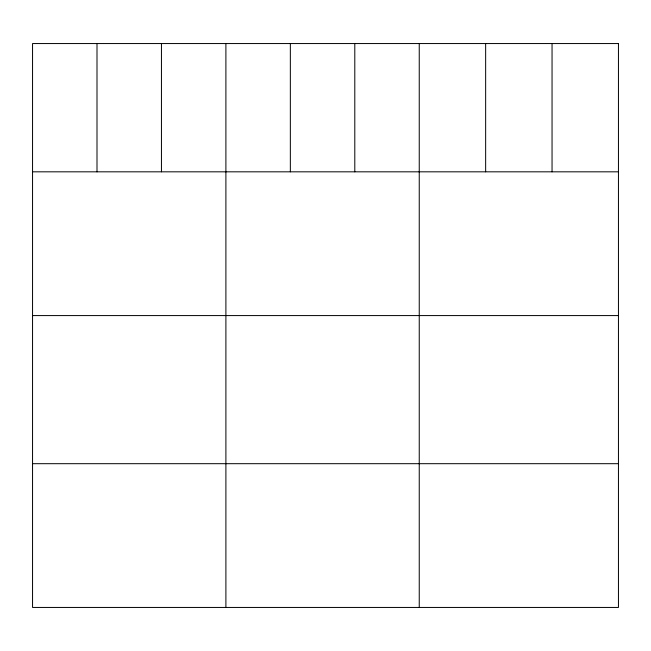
<?xml version="1.0" encoding="UTF-8"?>
<svg xmlns="http://www.w3.org/2000/svg" width="651" height="651" viewBox="0 0 651 651"><rect width="100%" height="100%" fill="white"/><g stroke="black" fill="none" stroke-linecap="round" stroke-linejoin="round"><path stroke-width="0.98" d="M32.55 171.823L618.45 171.823M32.55 315.58L618.45 315.58M32.55 463.691L618.45 463.691M552.048 43.552L552.048 171.823M485.646 43.552L485.646 171.823M419.244 43.552L419.244 607.448M354.795 43.552L354.795 171.823M290.346 43.552L290.346 171.823M225.897 43.552L225.897 607.448M161.448 43.552L161.448 171.823M96.999 43.552L96.999 171.823M618.45 43.552L32.55 43.552L32.55 607.448L618.45 607.448L618.45 43.552"/></g></svg>
